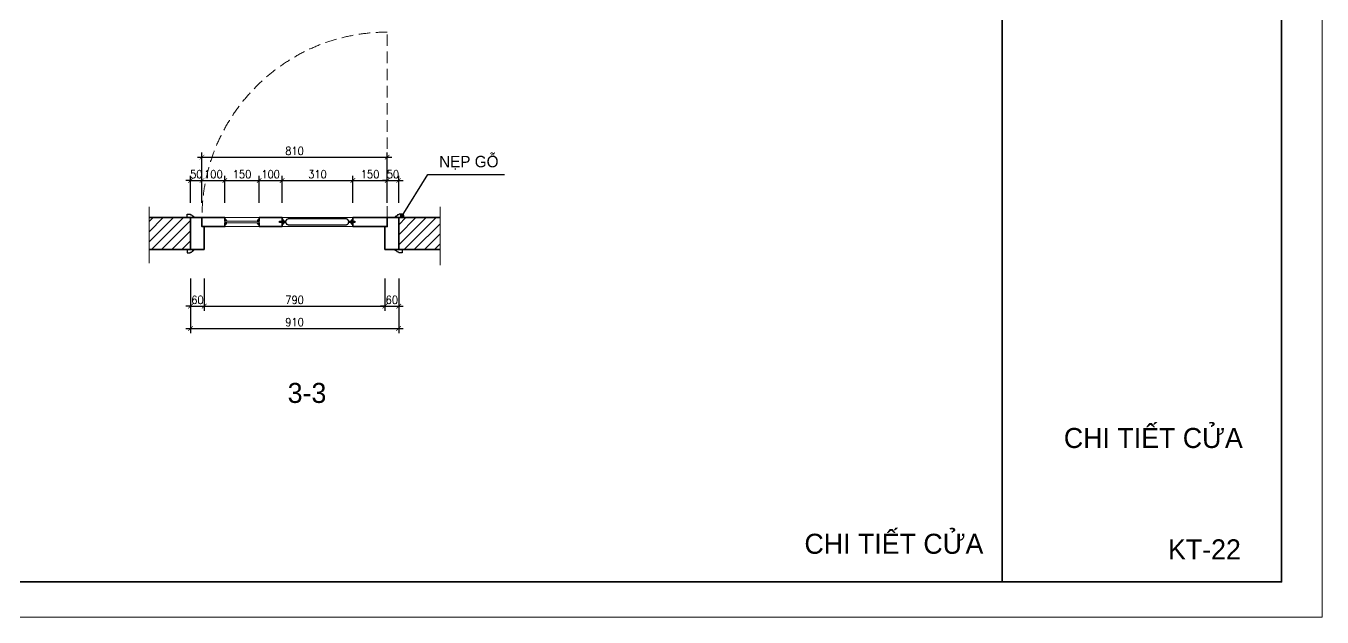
# Model space of a CAD drawing. Header units: millimetres. Extents: x -529782 to -142003, y -492574 to -273331.
# Drawn here: x -216895 to -211228, y -429971 to -427389 of the extents above; entities that cross this region are included whole.
import ezdxf
from ezdxf.enums import TextEntityAlignment as Align

# ---------------------------------------------------------------- set-up
doc = ezdxf.new("R2010")
doc.units = ezdxf.units.MM
doc.header["$LTSCALE"] = 500
doc.header["$MEASUREMENT"] = 0
doc.header["$PDMODE"] = 3
doc.linetypes.add('HIDDEN', pattern=[0.375, 0.25, -0.125])
doc.layers.get('0').update_dxf_attribs({"linetype": 'CONTINUOUS', "lineweight": 13})
doc.layers.get('Defpoints').update_dxf_attribs({"color": 255, "linetype": 'CONTINUOUS', "lineweight": 13})
for name, color, linetype, lineweight in [('1.cat 30', 30, 'CONTINUOUS', 35), ('2.thay 145', 145, 'CONTINUOUS', 18), ('3.manh 08', 8, 'CONTINUOUS', 9), ('6.khuat 75', 75, 'HIDDEN', 18), ('9.text \xad white', 7, 'CONTINUOUS', 15), ('CA.dim 08', 251, 'CONTINUOUS', 13)]:
    doc.layers.add(name, color=color, linetype=linetype, lineweight=lineweight)
for name, color, linetype in [('catgo', 4, 'CONTINUOUS'), ('HACH', 250, 'CONTINUOUS'), ('HATCH', 150, 'CONTINUOUS')]:
    doc.layers.add(name, color=color, linetype=linetype)
doc.styles.add('CA.JSC1', font='')
doc.styles.get("Standard").update_dxf_attribs({"font": 'txt.shx', "width": 0.9})
doc.styles.get('CA.JSC1').set_extended_font_data('.VnAvantH')
doc.dimstyles.new('CA 20', dxfattribs={"dimscale": 0, "dimtxt": 35, "dimasz": 20, "dimexe": 20, "dimexo": 0, "dimgap": 10, "dimtad": 1, "dimdec": 0, "dimzin": 0, "dimdsep": 46, "dimtxsty": 'Standard', "dimblk": 'ARCHTICK', "dimcen": 0.09, "dimdle": 20, "dimclrd": 256, "dimclre": 256, "dimclrt": 7, "dimadec": 0, "dimazin": 0, "dimtfac": 1, "dimtdec": 0, "dimtix": 1, "dimtmove": 2, "dimatfit": 3, "dimldrblk": 'DOT', "dimfxl": 1, "dimtolj": 1, "dimtzin": 0, "dimarcsym": 0})

# ---------------------------------------------------------------- blocks, each defined once
blk = doc.blocks.new('khung co loan')
at = {"layer": '1.cat 30'}
blk.add_lwpolyline([(1158, -14553), (1158, -303), (20658, -303), (20658, -14553)], close=True, dxfattribs=at)
blk.add_lwpolyline([(18298, -303), (18298, -14553)], dxfattribs=at)
at = {"layer": '3.manh 08'}
blk.add_lwpolyline([(0, -14850), (21000, -14850), (21000, 0), (0, 0)], close=True, dxfattribs=at)
blk = doc.blocks.new('_ArchTick')
at = {"color": 1, "linetype": 'ByBlock', "const_width": 0.15}
blk.add_lwpolyline([(-0.5, -0.5), (0.5, 0.5)], dxfattribs=at)
blk = doc.blocks.new('*D1302')
at = {"layer": 'CA.dim 08', "lineweight": -2, "transparency": 16777216}
for p, q in [((-216175.3, -428491.9), (-216175.3, -428633.1)), ((-216115.3, -428491.9), (-216115.3, -428633.1)), ((-216175.3, -428613.1), (-216195.3, -428613.1)), ((-216175.3, -428613.1), (-216115.3, -428613.1)), ((-216115.3, -428613.1), (-216095.3, -428613.1))]:
    blk.add_line(p, q, dxfattribs=at)
at = {"layer": 'Defpoints', "color": 0, "transparency": 16777216}
for p in [(-216175.3, -428491.9), (-216115.3, -428491.9), (-216115.3, -428613.1)]:
    blk.add_point(p, dxfattribs=at)
at = {"layer": 'CA.dim 08', "lineweight": -2, "transparency": 16777216, "xscale": 20, "yscale": 20, "zscale": 20}
blk.add_blockref('_ArchTick', (-216175.3, -428613.1), dxfattribs=at)
at = {"layer": 'CA.dim 08', "lineweight": -2, "transparency": 16777216, "xscale": 20, "yscale": 20, "zscale": 20, "rotation": 180}
blk.add_blockref('_ArchTick', (-216115.3, -428613.1), dxfattribs=at)
at = {"layer": 'CA.dim 08', "color": 7, "transparency": 16777216, "insert": (-216145.3, -428585.6), "char_height": 35, "attachment_point": 5}
blk.add_mtext('\\A1;60', dxfattribs=at)
blk = doc.blocks.new('_DOT')
at = {"color": 1, "linetype": 'ByBlock'}
blk.add_line((-0.5, 0), (-1, 0), dxfattribs=at)
at = {"color": 1, "linetype": 'ByBlock', "const_width": 0.5}
blk.add_lwpolyline([(-0.25, 0, 1), (0.25, 0, 1)], format="xyb", close=True, dxfattribs=at)
blk = doc.blocks.new('*D1303')
at = {"layer": 'CA.dim 08', "lineweight": -2, "transparency": 16777216}
for p, q in [((-215325.3, -428491.9), (-215325.3, -428633.1)), ((-215265.3, -428491.9), (-215265.3, -428633.1)), ((-215325.3, -428613.1), (-215345.3, -428613.1)), ((-215325.3, -428613.1), (-215265.3, -428613.1)), ((-215265.3, -428613.1), (-215245.3, -428613.1))]:
    blk.add_line(p, q, dxfattribs=at)
at = {"layer": 'Defpoints', "color": 0, "transparency": 16777216}
for p in [(-215325.3, -428491.9), (-215265.3, -428491.9), (-215265.3, -428613.1)]:
    blk.add_point(p, dxfattribs=at)
at = {"layer": 'CA.dim 08', "lineweight": -2, "transparency": 16777216, "xscale": 20, "yscale": 20, "zscale": 20}
blk.add_blockref('_ArchTick', (-215325.3, -428613.1), dxfattribs=at)
at = {"layer": 'CA.dim 08', "lineweight": -2, "transparency": 16777216, "xscale": 20, "yscale": 20, "zscale": 20, "rotation": 180}
blk.add_blockref('_ArchTick', (-215265.3, -428613.1), dxfattribs=at)
at = {"layer": 'CA.dim 08', "color": 7, "transparency": 16777216, "insert": (-215295.3, -428585.6), "char_height": 35, "attachment_point": 5}
blk.add_mtext('\\A1;60', dxfattribs=at)
blk = doc.blocks.new('*D1304')
at = {"layer": 'CA.dim 08', "lineweight": -2, "transparency": 16777216}
for p, q in [((-216115.3, -428491.9), (-216115.3, -428633.1)), ((-215325.3, -428491.9), (-215325.3, -428633.1)), ((-216135.3, -428613.1), (-215305.3, -428613.1))]:
    blk.add_line(p, q, dxfattribs=at)
at = {"layer": 'Defpoints', "color": 0, "transparency": 16777216}
for p in [(-216115.3, -428491.9), (-215325.3, -428491.9), (-215325.3, -428613.1)]:
    blk.add_point(p, dxfattribs=at)
at = {"layer": 'CA.dim 08', "lineweight": -2, "transparency": 16777216, "xscale": 20, "yscale": 20, "zscale": 20, "rotation": 180}
blk.add_blockref('_ArchTick', (-216115.3, -428613.1), dxfattribs=at)
at = {"layer": 'CA.dim 08', "lineweight": -2, "transparency": 16777216, "xscale": 20, "yscale": 20, "zscale": 20}
blk.add_blockref('_ArchTick', (-215325.3, -428613.1), dxfattribs=at)
at = {"layer": 'CA.dim 08', "color": 7, "transparency": 16777216, "insert": (-215720.3, -428585.6), "char_height": 35, "attachment_point": 5}
blk.add_mtext('\\A1;790', dxfattribs=at)
blk = doc.blocks.new('*D1305')
at = {"layer": 'CA.dim 08', "lineweight": -2, "transparency": 16777216}
for p, q in [((-216175.3, -428491.9), (-216175.3, -428730.5)), ((-215265.3, -428491.9), (-215265.3, -428730.5)), ((-216195.3, -428710.5), (-215245.3, -428710.5))]:
    blk.add_line(p, q, dxfattribs=at)
at = {"layer": 'Defpoints', "color": 0, "transparency": 16777216}
for p in [(-216175.3, -428491.9), (-215265.3, -428491.9), (-215265.3, -428710.5)]:
    blk.add_point(p, dxfattribs=at)
at = {"layer": 'CA.dim 08', "lineweight": -2, "transparency": 16777216, "xscale": 20, "yscale": 20, "zscale": 20, "rotation": 180}
blk.add_blockref('_ArchTick', (-216175.3, -428710.5), dxfattribs=at)
at = {"layer": 'CA.dim 08', "lineweight": -2, "transparency": 16777216, "xscale": 20, "yscale": 20, "zscale": 20}
blk.add_blockref('_ArchTick', (-215265.3, -428710.5), dxfattribs=at)
at = {"layer": 'CA.dim 08', "color": 7, "transparency": 16777216, "insert": (-215720.3, -428683), "char_height": 35, "attachment_point": 5}
blk.add_mtext('\\A1;910', dxfattribs=at)
blk = doc.blocks.new('*D1306')
at = {"layer": 'CA.dim 08', "lineweight": -2, "transparency": 16777216}
for p, q in [((-216175.3, -428063.9), (-216195.3, -428063.9)), ((-216175.3, -428161.7), (-216175.3, -428043.9)), ((-216175.3, -428063.9), (-216125.3, -428063.9)), ((-216125.3, -428161.7), (-216125.3, -428043.9)), ((-216125.3, -428063.9), (-216105.3, -428063.9))]:
    blk.add_line(p, q, dxfattribs=at)
at = {"layer": 'Defpoints', "color": 0, "transparency": 16777216}
for p in [(-216125.3, -428063.9), (-216175.3, -428161.7), (-216125.3, -428161.7)]:
    blk.add_point(p, dxfattribs=at)
at = {"layer": 'CA.dim 08', "lineweight": -2, "transparency": 16777216, "xscale": 20, "yscale": 20, "zscale": 20}
blk.add_blockref('_ArchTick', (-216175.3, -428063.9), dxfattribs=at)
at = {"layer": 'CA.dim 08', "lineweight": -2, "transparency": 16777216, "xscale": 20, "yscale": 20, "zscale": 20, "rotation": 180}
blk.add_blockref('_ArchTick', (-216125.3, -428063.9), dxfattribs=at)
at = {"layer": 'CA.dim 08', "color": 7, "transparency": 16777216, "insert": (-216150.3, -428036.4), "char_height": 35, "attachment_point": 5}
blk.add_mtext('\\A1;50', dxfattribs=at)
blk = doc.blocks.new('*D1307')
at = {"layer": 'CA.dim 08', "lineweight": -2, "transparency": 16777216}
for p, q in [((-216145.3, -428063.9), (-216005.3, -428063.9)), ((-216125.3, -428161.7), (-216125.3, -428043.9)), ((-216025.3, -428161.7), (-216025.3, -428043.9))]:
    blk.add_line(p, q, dxfattribs=at)
at = {"layer": 'Defpoints', "color": 0, "transparency": 16777216}
for p in [(-216025.3, -428063.9), (-216125.3, -428161.7), (-216025.3, -428161.7)]:
    blk.add_point(p, dxfattribs=at)
at = {"layer": 'CA.dim 08', "lineweight": -2, "transparency": 16777216, "xscale": 20, "yscale": 20, "zscale": 20, "rotation": 180}
blk.add_blockref('_ArchTick', (-216125.3, -428063.9), dxfattribs=at)
at = {"layer": 'CA.dim 08', "lineweight": -2, "transparency": 16777216, "xscale": 20, "yscale": 20, "zscale": 20}
blk.add_blockref('_ArchTick', (-216025.3, -428063.9), dxfattribs=at)
at = {"layer": 'CA.dim 08', "color": 7, "transparency": 16777216, "insert": (-216075.3, -428036.4), "char_height": 35, "attachment_point": 5}
blk.add_mtext('\\A1;100', dxfattribs=at)
blk = doc.blocks.new('*D1308')
at = {"layer": 'CA.dim 08', "lineweight": -2, "transparency": 16777216}
for p, q in [((-216045.3, -428063.9), (-215855.3, -428063.9)), ((-216025.3, -428161.7), (-216025.3, -428043.9)), ((-215875.3, -428161.7), (-215875.3, -428043.9))]:
    blk.add_line(p, q, dxfattribs=at)
at = {"layer": 'Defpoints', "color": 0, "transparency": 16777216}
for p in [(-215875.3, -428063.9), (-216025.3, -428161.7), (-215875.3, -428161.7)]:
    blk.add_point(p, dxfattribs=at)
at = {"layer": 'CA.dim 08', "lineweight": -2, "transparency": 16777216, "xscale": 20, "yscale": 20, "zscale": 20, "rotation": 180}
blk.add_blockref('_ArchTick', (-216025.3, -428063.9), dxfattribs=at)
at = {"layer": 'CA.dim 08', "lineweight": -2, "transparency": 16777216, "xscale": 20, "yscale": 20, "zscale": 20}
blk.add_blockref('_ArchTick', (-215875.3, -428063.9), dxfattribs=at)
at = {"layer": 'CA.dim 08', "color": 7, "transparency": 16777216, "insert": (-215950.3, -428036.4), "char_height": 35, "attachment_point": 5}
blk.add_mtext('\\A1;150', dxfattribs=at)
blk = doc.blocks.new('*D1309')
at = {"layer": 'CA.dim 08', "lineweight": -2, "transparency": 16777216}
for p, q in [((-215895.3, -428063.9), (-215755.3, -428063.9)), ((-215875.3, -428161.7), (-215875.3, -428043.9)), ((-215775.3, -428161.7), (-215775.3, -428043.9))]:
    blk.add_line(p, q, dxfattribs=at)
at = {"layer": 'Defpoints', "color": 0, "transparency": 16777216}
for p in [(-215775.3, -428063.9), (-215875.3, -428161.7), (-215775.3, -428161.7)]:
    blk.add_point(p, dxfattribs=at)
at = {"layer": 'CA.dim 08', "lineweight": -2, "transparency": 16777216, "xscale": 20, "yscale": 20, "zscale": 20, "rotation": 180}
blk.add_blockref('_ArchTick', (-215875.3, -428063.9), dxfattribs=at)
at = {"layer": 'CA.dim 08', "lineweight": -2, "transparency": 16777216, "xscale": 20, "yscale": 20, "zscale": 20}
blk.add_blockref('_ArchTick', (-215775.3, -428063.9), dxfattribs=at)
at = {"layer": 'CA.dim 08', "color": 7, "transparency": 16777216, "insert": (-215825.3, -428036.4), "char_height": 35, "attachment_point": 5}
blk.add_mtext('\\A1;100', dxfattribs=at)
blk = doc.blocks.new('*D1310')
at = {"layer": 'CA.dim 08', "lineweight": -2, "transparency": 16777216}
for p, q in [((-215795.3, -428063.9), (-215445.3, -428063.9)), ((-215775.3, -428161.7), (-215775.3, -428043.9)), ((-215465.3, -428161.7), (-215465.3, -428043.9))]:
    blk.add_line(p, q, dxfattribs=at)
at = {"layer": 'Defpoints', "color": 0, "transparency": 16777216}
for p in [(-215465.3, -428063.9), (-215775.3, -428161.7), (-215465.3, -428161.7)]:
    blk.add_point(p, dxfattribs=at)
at = {"layer": 'CA.dim 08', "lineweight": -2, "transparency": 16777216, "xscale": 20, "yscale": 20, "zscale": 20, "rotation": 180}
blk.add_blockref('_ArchTick', (-215775.3, -428063.9), dxfattribs=at)
at = {"layer": 'CA.dim 08', "lineweight": -2, "transparency": 16777216, "xscale": 20, "yscale": 20, "zscale": 20}
blk.add_blockref('_ArchTick', (-215465.3, -428063.9), dxfattribs=at)
at = {"layer": 'CA.dim 08', "color": 7, "transparency": 16777216, "insert": (-215620.3, -428036.4), "char_height": 35, "attachment_point": 5}
blk.add_mtext('\\A1;310', dxfattribs=at)
blk = doc.blocks.new('*D1311')
at = {"layer": 'CA.dim 08', "lineweight": -2, "transparency": 16777216}
for p, q in [((-215485.3, -428063.9), (-215295.3, -428063.9)), ((-215465.3, -428161.7), (-215465.3, -428043.9)), ((-215315.3, -428161.7), (-215315.3, -428043.9))]:
    blk.add_line(p, q, dxfattribs=at)
at = {"layer": 'Defpoints', "color": 0, "transparency": 16777216}
for p in [(-215315.3, -428063.9), (-215465.3, -428161.7), (-215315.3, -428161.7)]:
    blk.add_point(p, dxfattribs=at)
at = {"layer": 'CA.dim 08', "lineweight": -2, "transparency": 16777216, "xscale": 20, "yscale": 20, "zscale": 20, "rotation": 180}
blk.add_blockref('_ArchTick', (-215465.3, -428063.9), dxfattribs=at)
at = {"layer": 'CA.dim 08', "lineweight": -2, "transparency": 16777216, "xscale": 20, "yscale": 20, "zscale": 20}
blk.add_blockref('_ArchTick', (-215315.3, -428063.9), dxfattribs=at)
at = {"layer": 'CA.dim 08', "color": 7, "transparency": 16777216, "insert": (-215390.3, -428036.4), "char_height": 35, "attachment_point": 5}
blk.add_mtext('\\A1;150', dxfattribs=at)
blk = doc.blocks.new('*D1312')
at = {"layer": 'CA.dim 08', "lineweight": -2, "transparency": 16777216}
for p, q in [((-215315.3, -428063.9), (-215335.3, -428063.9)), ((-215315.3, -428161.7), (-215315.3, -428043.9)), ((-215315.3, -428063.9), (-215265.3, -428063.9)), ((-215265.3, -428161.7), (-215265.3, -428043.9)), ((-215265.3, -428063.9), (-215245.3, -428063.9))]:
    blk.add_line(p, q, dxfattribs=at)
at = {"layer": 'Defpoints', "color": 0, "transparency": 16777216}
for p in [(-215265.3, -428063.9), (-215315.3, -428161.7), (-215265.3, -428161.7)]:
    blk.add_point(p, dxfattribs=at)
at = {"layer": 'CA.dim 08', "lineweight": -2, "transparency": 16777216, "xscale": 20, "yscale": 20, "zscale": 20}
blk.add_blockref('_ArchTick', (-215315.3, -428063.9), dxfattribs=at)
at = {"layer": 'CA.dim 08', "lineweight": -2, "transparency": 16777216, "xscale": 20, "yscale": 20, "zscale": 20, "rotation": 180}
blk.add_blockref('_ArchTick', (-215265.3, -428063.9), dxfattribs=at)
at = {"layer": 'CA.dim 08', "color": 7, "transparency": 16777216, "insert": (-215290.3, -428036.4), "char_height": 35, "attachment_point": 5}
blk.add_mtext('\\A1;50', dxfattribs=at)
blk = doc.blocks.new('*D1313')
at = {"layer": 'CA.dim 08', "lineweight": -2, "transparency": 16777216}
for p, q in [((-216145.3, -427962), (-215295.3, -427962)), ((-216125.3, -428150.5), (-216125.3, -427942)), ((-215315.3, -428161.7), (-215315.3, -427942))]:
    blk.add_line(p, q, dxfattribs=at)
at = {"layer": 'Defpoints', "color": 0, "transparency": 16777216}
for p in [(-215315.3, -427962), (-216125.3, -428150.5), (-215315.3, -428161.7)]:
    blk.add_point(p, dxfattribs=at)
at = {"layer": 'CA.dim 08', "lineweight": -2, "transparency": 16777216, "xscale": 20, "yscale": 20, "zscale": 20, "rotation": 180}
blk.add_blockref('_ArchTick', (-216125.3, -427962), dxfattribs=at)
at = {"layer": 'CA.dim 08', "lineweight": -2, "transparency": 16777216, "xscale": 20, "yscale": 20, "zscale": 20}
blk.add_blockref('_ArchTick', (-215315.3, -427962), dxfattribs=at)
at = {"layer": 'CA.dim 08', "color": 7, "transparency": 16777216, "insert": (-215720.3, -427934.5), "char_height": 35, "attachment_point": 5}
blk.add_mtext('\\A1;810', dxfattribs=at)

msp = doc.modelspace()

# ---------------------------------------------------------------- hatches: boundary and pattern name
at = {"layer": 'HACH'}
h = msp.add_hatch(dxfattribs=at)
h.set_pattern_fill('ANSI31', color=256, scale=250, style=0)
h.set_pattern_definition([(45, (-15549.51, 12493.73), (-22.097087, 22.097087), [])])
h.paths.add_polyline_path([(-216175.3, -428225.6), (-216190.3, -428225.6), (-216356.7, -428225.6), (-216356.7, -428365.6), (-216175.3, -428365.6)])
h.paths.add_polyline_path([(-215265.3, -428225.6), (-215265.3, -428365.6), (-215250.3, -428365.6), (-215084.4, -428365.6), (-215084.4, -428225.6)])

# ---------------------------------------------------------------- linework, layer by layer
at = {"layer": '1.cat 30', "ltscale": 4}
for p, q in [((-216356.7, -428225.6), (-216175.3, -428225.6)), ((-216175.3, -428365.6), (-216175.3, -428225.6)), ((-216175.3, -428365.6), (-216175.3, -428225.6)), ((-216175.3, -428365.6), (-216175.3, -428225.6)), ((-216175.3, -428225.6), (-216125.3, -428225.6)), ((-216125.3, -428225.6), (-216125.3, -428265.6)), ((-216125.3, -428225.6), (-216125.3, -428265.6)), ((-215265.3, -428225.6), (-215315.3, -428225.6)), ((-215315.3, -428225.6), (-215315.3, -428265.6)), ((-215315.3, -428225.6), (-215315.3, -428265.6)), ((-215265.3, -428225.6), (-215265.3, -428365.6)), ((-215265.3, -428225.6), (-215084.4, -428225.6)), ((-215265.3, -428365.6), (-215265.3, -428225.6)), ((-215265.3, -428365.6), (-215265.3, -428225.6)), ((-215265.3, -428365.6), (-215265.3, -428225.6)), ((-216125.3, -428265.6), (-216115.3, -428265.6)), ((-216125.3, -428265.6), (-216115.3, -428265.6)), ((-216115.3, -428265.6), (-216115.3, -428365.6)), ((-215315.3, -428265.6), (-215325.3, -428265.6)), ((-215325.3, -428265.6), (-215325.3, -428365.6)), ((-215315.3, -428265.6), (-215325.3, -428265.6)), ((-216356.7, -428365.6), (-216175.3, -428365.6)), ((-216115.3, -428365.6), (-216175.3, -428365.6)), ((-215325.3, -428365.6), (-215265.3, -428365.6)), ((-215265.3, -428365.6), (-215084.4, -428365.6))]:
    msp.add_line(p, q, dxfattribs=at)
for points in [[(-216025.3, -428248.6), (-216025.3, -428265.6), (-216125.3, -428265.6), (-216125.3, -428225.6), (-216025.3, -428225.6), (-216025.3, -428241.5)], [(-215875.3, -428248.6), (-215875.3, -428265.6), (-215775.3, -428265.6), (-215775.3, -428225.6), (-215875.3, -428225.6), (-215875.3, -428241.5)], [(-215465.3, -428248.6), (-215465.3, -428265.6), (-215315.3, -428265.6), (-215315.3, -428225.6), (-215465.3, -428225.6), (-215465.3, -428241.5)]]:
    msp.add_lwpolyline(points, dxfattribs=at)
at = {"layer": '6.khuat 75', "ltscale": 0.4}
msp.add_line((-215315.3, -428225.6), (-215315.3, -427415.6), dxfattribs=at)
msp.add_arc((-215315.3, -428225.6), 810, 90, 180, dxfattribs=at)
at = {"layer": 'CA.dim 08'}
for p, q in [((-216356.7, -428178.3), (-216356.7, -428425.7)), ((-215084.4, -428178.3), (-215084.4, -428433.3)), ((-216175.3, -428225.6), (-216175.3, -428365.6)), ((-215265.3, -428225.6), (-215265.3, -428365.6))]:
    msp.add_line(p, q, dxfattribs=at)
for points in [[(-216025.3, -428225.6), (-215875.3, -428225.6), (-215875.3, -428265.6), (-216025.3, -428265.6)], [(-216025.3, -428248.6), (-215875.3, -428248.6), (-215875.3, -428241.5), (-216025.3, -428241.5)], [(-215775.3, -428225.6), (-215465.3, -428225.6), (-215465.3, -428265.6), (-215775.3, -428265.6)]]:
    msp.add_lwpolyline(points, close=True, dxfattribs=at)
at = {"layer": 'catgo', "ltscale": 4}
msp.add_lwpolyline([(-215756.8, -428241.5), (-215756.8, -428236.7), (-215755.5, -428236.7, -0.394181), (-215749.2, -428231.2), (-215749.2, -428229.6), (-215493.8, -428229.6), (-215493.8, -428231.2, -0.394181), (-215487.6, -428236.7), (-215486.2, -428236.7), (-215486.2, -428241.5), (-215456.5, -428241.5), (-215456.5, -428247.8), (-215486.2, -428247.8), (-215486.2, -428252.6), (-215487.6, -428252.6, -0.394181), (-215493.8, -428258.1), (-215493.8, -428259.6), (-215749.2, -428259.6), (-215749.2, -428258.1, -0.394181), (-215755.5, -428252.5), (-215756.8, -428252.5), (-215756.8, -428247.8), (-215786.5, -428247.8), (-215786.5, -428241.5), (-215756.8, -428241.5)], format="xyb", dxfattribs=at)
at = {"layer": 'HACH', "ltscale": 4}
for points in [[(-216177, -428211.2, -0.349725), (-216175, -428213.8), (-216175, -428214.5), (-216170.6, -428214.5, 0.408145), (-216165.3, -428218.1), (-216165.3, -428221), (-216161.3, -428221, -0.414214), (-216160.3, -428222), (-216160.3, -428225.6), (-216190.3, -428225.6), (-216190.3, -428211.2)], [(-215263.7, -428211.2, 0.349725), (-215265.7, -428213.8), (-215265.7, -428214.5), (-215270.1, -428214.5, -0.408145), (-215275.4, -428218.1), (-215275.4, -428221), (-215279.4, -428221, 0.414214), (-215280.3, -428222), (-215280.3, -428225.6), (-215250.3, -428225.6), (-215250.3, -428211.2)], [(-216177, -428380, 0.349725), (-216175, -428377.3), (-216175, -428376.7), (-216170.6, -428376.7, -0.408145), (-216165.3, -428373.1), (-216165.3, -428370.2), (-216161.3, -428370.2, 0.414214), (-216160.3, -428369.2), (-216160.3, -428365.6), (-216190.3, -428365.6), (-216190.3, -428380)], [(-215263.7, -428380, -0.349725), (-215265.7, -428377.3), (-215265.7, -428376.7), (-215270.1, -428376.7, 0.408145), (-215275.4, -428373.1), (-215275.4, -428370.2), (-215279.4, -428370.2, -0.414214), (-215280.3, -428369.2), (-215280.3, -428365.6), (-215250.3, -428365.6), (-215250.3, -428380)]]:
    msp.add_lwpolyline(points, format="xyb", close=True, dxfattribs=at)
at = {"layer": 'HATCH', "ltscale": 4}
for points in [[(-216025.3, -428241.5), (-216025.3, -428231.9), (-216023.5, -428231.9), (-216023.5, -428233.6, -0.386896), (-216018.7, -428239.1), (-216017.6, -428239.1), (-216017.6, -428240), (-216016.3, -428240), (-216016.3, -428241.5), (-216025.3, -428241.5)], [(-216025.3, -428248.6), (-216025.3, -428258.3), (-216023.5, -428258.3), (-216023.5, -428256.6, 0.386896), (-216018.7, -428251), (-216017.6, -428251), (-216017.6, -428250.1), (-216016.3, -428250.1), (-216016.3, -428248.6), (-216025.3, -428248.6)], [(-215875.3, -428241.5), (-215875.3, -428231.9), (-215877.2, -428231.9), (-215877.2, -428233.6, 0.386896), (-215882, -428239.1), (-215883.1, -428239.1), (-215883.1, -428240), (-215884.4, -428240), (-215884.4, -428241.5), (-215875.3, -428241.5)], [(-215875.3, -428248.6), (-215875.3, -428258.3), (-215877.2, -428258.3), (-215877.2, -428256.6, -0.386896), (-215882, -428251), (-215883.1, -428251), (-215883.1, -428250.1), (-215884.4, -428250.1), (-215884.4, -428248.6), (-215875.3, -428248.6)], [(-215775.3, -428241.5), (-215775.3, -428231.9), (-215773.5, -428231.9), (-215773.5, -428233.6, -0.386896), (-215768.7, -428239.1), (-215767.6, -428239.1), (-215767.6, -428240), (-215766.3, -428240), (-215766.3, -428241.5), (-215775.3, -428241.5)], [(-215775.3, -428248.6), (-215775.3, -428258.3), (-215773.5, -428258.3), (-215773.5, -428256.6, 0.386896), (-215768.7, -428251), (-215767.6, -428251), (-215767.6, -428250.1), (-215766.3, -428250.1), (-215766.3, -428248.6), (-215775.3, -428248.6)], [(-215465.3, -428241.5), (-215465.3, -428231.9), (-215467.2, -428231.9), (-215467.2, -428233.6, 0.386896), (-215472, -428239.1), (-215473.1, -428239.1), (-215473.1, -428240), (-215474.4, -428240), (-215474.4, -428241.5), (-215465.3, -428241.5)], [(-215465.3, -428248.6), (-215465.3, -428258.3), (-215467.2, -428258.3), (-215467.2, -428256.6, -0.386896), (-215472, -428251), (-215473.1, -428251), (-215473.1, -428250.1), (-215474.4, -428250.1), (-215474.4, -428248.6), (-215465.3, -428248.6)]]:
    msp.add_lwpolyline(points, format="xyb", dxfattribs=at)

# ---------------------------------------------------------------- block references
at = {"layer": '2.thay 145', "xscale": 0.5174686212558299, "yscale": 0.5174686212558299, "zscale": 0.5174686212558299}
msp.add_blockref('khung co loan', (-222094.4, -422287.1), dxfattribs=at)

# ---------------------------------------------------------------- texts
at = {"layer": '9.text \xad white', "style": 'CA.JSC1'}
msp.add_text('nÑp gç', height=50, dxfattribs=at).set_placement((-214828.7, -428006.2), align=Align.RIGHT)
for s, p in [('3-3', (-215750.7, -429035.8)), ('chi tiÕt cöa', (-212356.7, -429232.7)), ('chi tiÕt cöa', (-213491, -429695))]:
    msp.add_text(s, height=87.5, dxfattribs=at).set_placement(p)
msp.add_text('kt-22', height=87.5, dxfattribs=at).set_placement((-211742, -429719.4), align=Align.CENTER)

# ---------------------------------------------------------------- dimensions: what is measured, and where the dimension line sits
at = {"layer": 'CA.dim 08'}
for base, p1, p2, picture, middle in [((-215315.3, -427962), (-216125.3, -428150.5), (-215315.3, -428161.7), '*D1313', (-215720.3, -427934.5)), ((-216125.3, -428063.9), (-216175.3, -428161.7), (-216125.3, -428161.7), '*D1306', (-216150.3, -428036.4)), ((-216025.3, -428063.9), (-216125.3, -428161.7), (-216025.3, -428161.7), '*D1307', (-216075.3, -428036.4)), ((-215875.3, -428063.9), (-216025.3, -428161.7), (-215875.3, -428161.7), '*D1308', (-215950.3, -428036.4)), ((-215775.3, -428063.9), (-215875.3, -428161.7), (-215775.3, -428161.7), '*D1309', (-215825.3, -428036.4)), ((-215465.3, -428063.9), (-215775.3, -428161.7), (-215465.3, -428161.7), '*D1310', (-215620.3, -428036.4)), ((-215315.3, -428063.9), (-215465.3, -428161.7), (-215315.3, -428161.7), '*D1311', (-215390.3, -428036.4)), ((-215265.3, -428063.9), (-215315.3, -428161.7), (-215265.3, -428161.7), '*D1312', (-215290.3, -428036.4)), ((-216115.3, -428613.1), (-216175.3, -428491.9), (-216115.3, -428491.9), '*D1302', (-216145.3, -428585.6)), ((-215265.3, -428710.5), (-216175.3, -428491.9), (-215265.3, -428491.9), '*D1305', (-215720.3, -428683)), ((-215325.3, -428613.1), (-216115.3, -428491.9), (-215325.3, -428491.9), '*D1304', (-215720.3, -428585.6)), ((-215265.3, -428613.1), (-215325.3, -428491.9), (-215265.3, -428491.9), '*D1303', (-215295.3, -428585.6))]:
    dim = msp.add_linear_dim(base=base, p1=p1, p2=p2, dimstyle='CA 20', override={"dimscale": 1}, dxfattribs=at)
    dim.commit()
    dim.dimension.update_dxf_attribs({"geometry": picture, "text_midpoint": middle})

# ---------------------------------------------------------------- leaders
msp.add_leader([(-215250.3, -428218.4), (-215137.5, -428038.2), (-214803.2, -428038.2)], dimstyle='CA 20', override={"dimscale": 1, "dimtad": 0}, dxfattribs=at)

doc.saveas('drawing.dxf')
